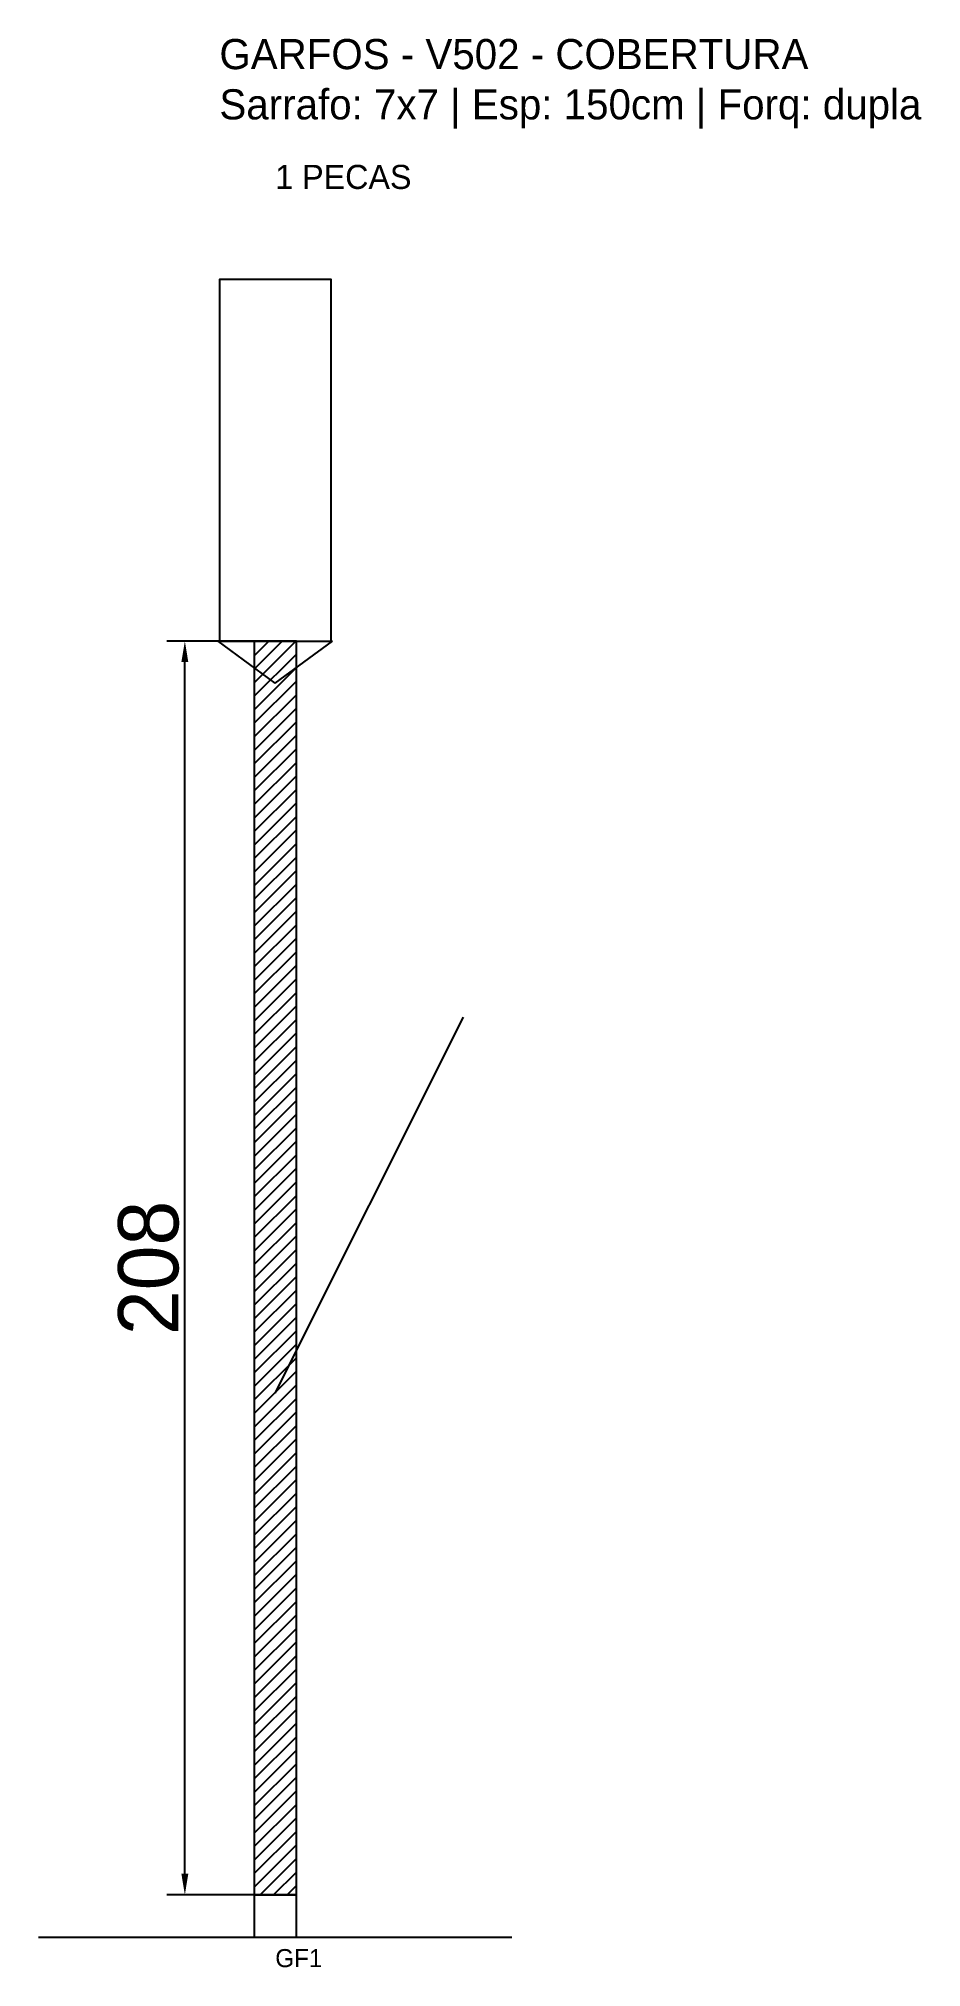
# Model space of a CAD drawing. Header units: metres. Extents: x -30 to 116, y -12 to 308.
import ezdxf

# ---------------------------------------------------------------- set-up
doc = ezdxf.new("R2010")
doc.units = ezdxf.units.M
for name, color, linetype in [('BARRA_ANCORAGEM', 1, 'Continuous'), ('COTA', 241, 'Continuous'), ('GARFOS OK', 3, 'Continuous'), ('NOME DA VIGA', 6, 'Continuous'), ('SARR_7x7', 40, 'Continuous'), ('VIGAS', 3, 'Continuous')]:
    doc.layers.add(name, color=color, linetype=linetype)
doc.dimstyles.new('EZ DXF', dxfattribs={"dimtxt": 10, "dimasz": 3.5, "dimexe": 3, "dimexo": 1.5, "dimgap": 1, "dimtad": 1, "dimdec": 1, "dimdsep": 46, "dimcen": 2.5, "dimazin": 3, "dimtfac": 1, "dimtmove": 0, "dimatfit": 3})

msp = doc.modelspace()

# ---------------------------------------------------------------- hatches: boundary and pattern name
at = {"layer": 'COTA'}
h = msp.add_hatch(dxfattribs=at)
h.set_pattern_fill('ANSI31', scale=0.5)
h.paths.add_polyline_path([(5.764424, 0), (12.764424, 0), (12.764424, 208), (5.764424, 208)])

# ---------------------------------------------------------------- linework, layer by layer
at = {"layer": 'BARRA_ANCORAGEM'}
msp.add_line((9.264424, 83.2), (40.464424, 145.6), dxfattribs=at)
at = {"layer": 'GARFOS OK'}
for p, q in [((9.264424, 201), (-0.235576, 208)), ((-0.235576, 208), (18.764424, 208)), ((9.264424, 201), (18.764424, 208))]:
    msp.add_line(p, q, dxfattribs=at)
at = {"layer": 'GARFOS OK', "linetype": 'CONTINUOUS'}
msp.add_line((-30, -7), (48.528848, -7), dxfattribs=at)
at = {"layer": 'GARFOS OK'}
msp.add_lwpolyline([(5.764424, 0), (12.764424, 0), (12.764424, 208), (5.764424, 208), (5.764424, 0)], dxfattribs=at)
at = {"layer": 'SARR_7x7'}
msp.add_lwpolyline([(5.764424, -7), (12.764424, -7), (12.764424, 0), (5.764424, 0), (5.764424, -7)], dxfattribs=at)
at = {"layer": 'VIGAS'}
msp.add_lwpolyline([(0, 208), (18.528848, 208), (18.528848, 268), (0, 268), (0, 208)], dxfattribs=at)

# ---------------------------------------------------------------- texts
at = {"layer": 'NOME DA VIGA'}
for s, height, p in [('1 PECAS', 4, (9.264424, 283)), ('GF1', 3, (9.264424, -12))]:
    msp.add_text(s, height=height, dxfattribs=at).set_placement(p)
at = {"layer": 'NOME DA VIGA', "insert": (0, 293), "char_height": 5, "attachment_point": 7}
msp.add_mtext('GARFOS - V502 - COBERTURA\\PSarrafo: 7x7 | Esp: 150cm | Forq: dupla', dxfattribs=at)

# ---------------------------------------------------------------- dimensions: what is measured, and where the dimension line sits
at = {"layer": 'COTA'}
msp.add_linear_dim(base=(-5.735576, 0), p1=(9.264424, 0), p2=(9.264424, 208), angle=90, dimstyle='EZ DXF', dxfattribs=at).render()

doc.saveas('drawing.dxf')
